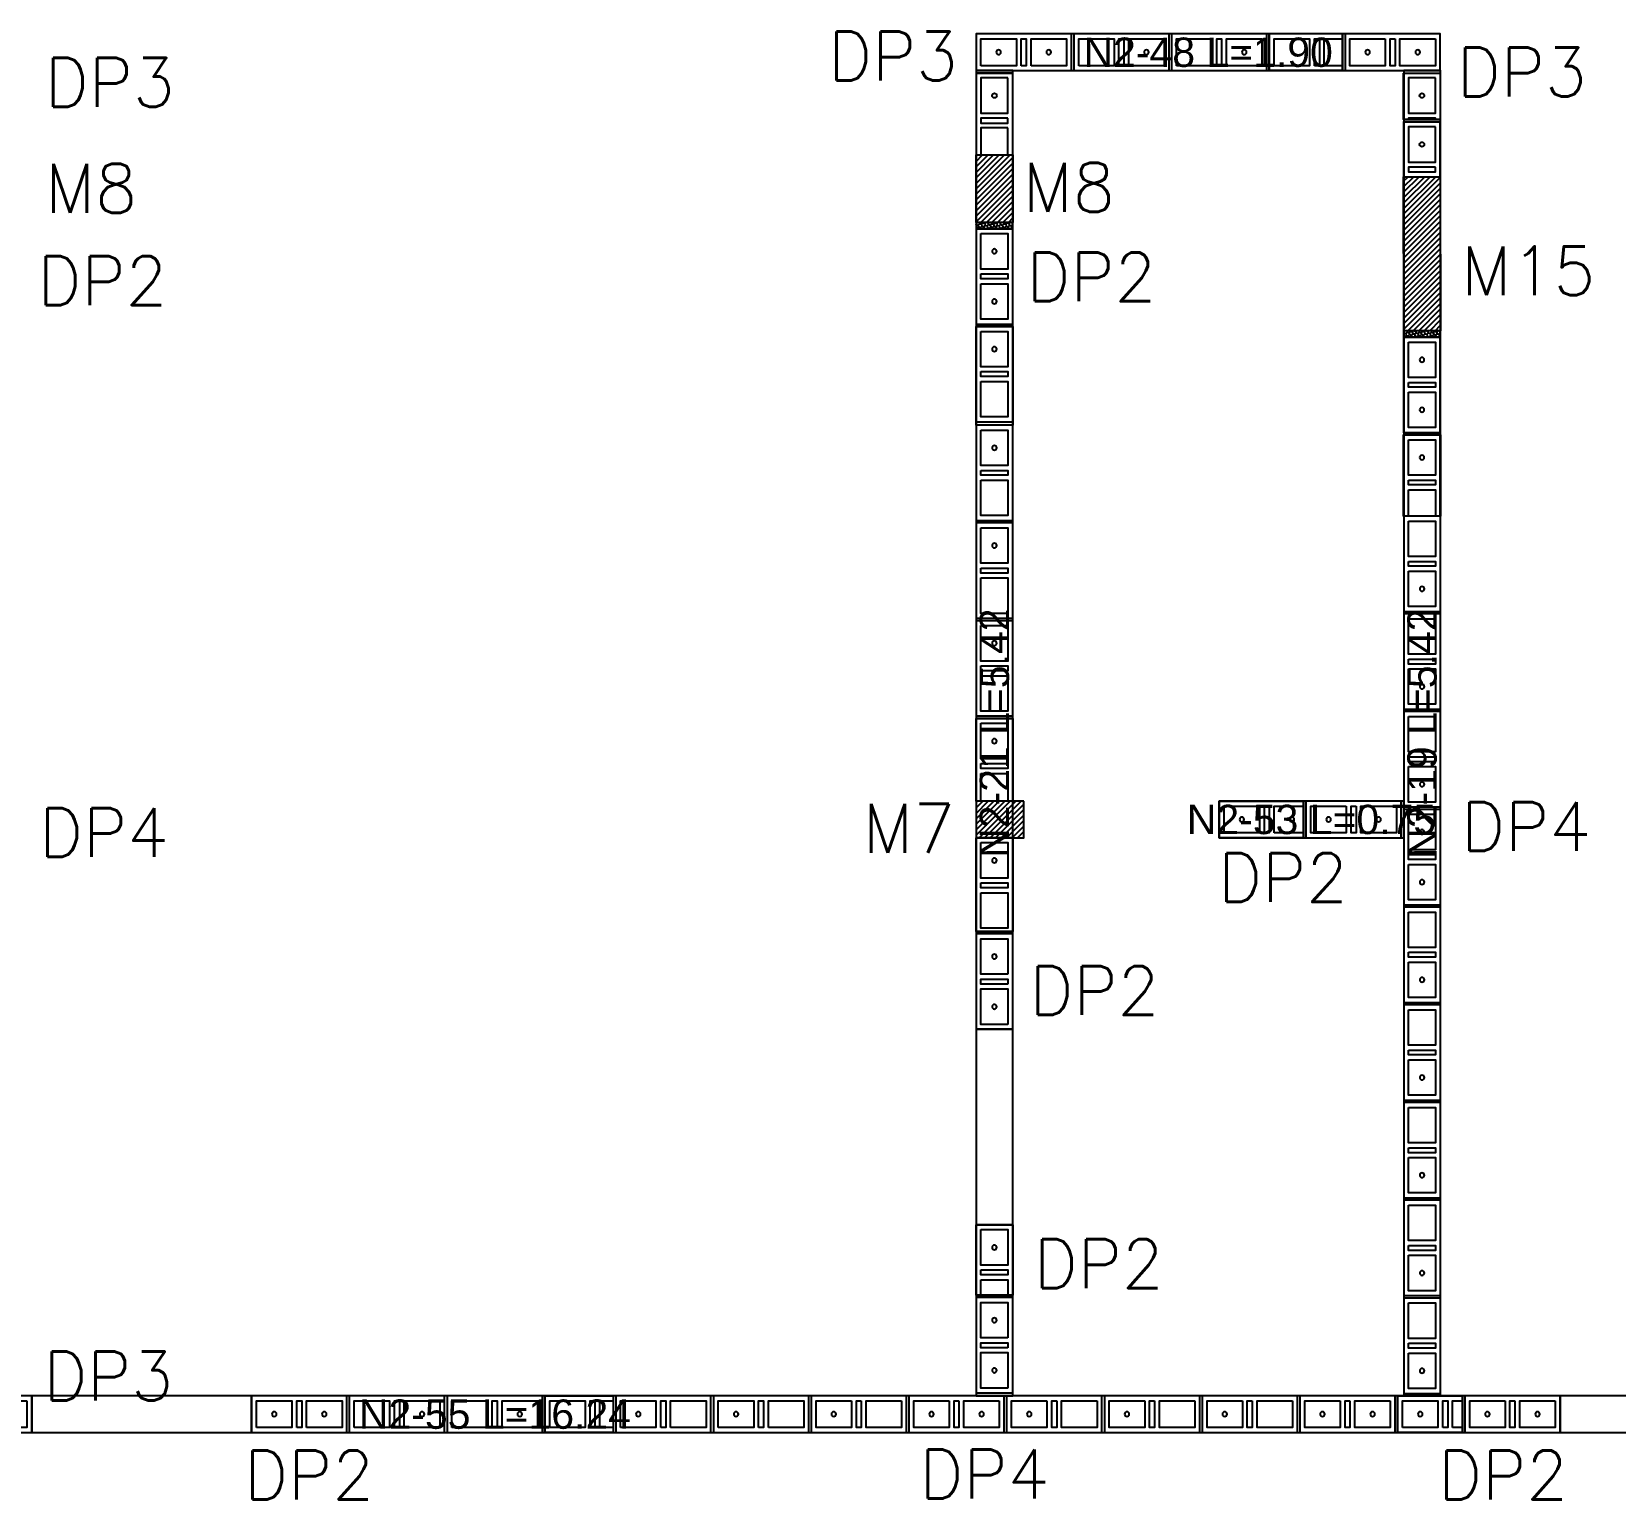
# Model space of a CAD drawing. Header units: metres. Extents: x -28.1 to 2.7, y -14.4 to 10.8.
# Drawn here: x -8.28 to -1.79, y 2.76 to 8.77 of the extents above; entities that cross this region are included whole.
import ezdxf
from ezdxf.enums import TextEntityAlignment as Align
from ezdxf.xclip import XClip

# ---------------------------------------------------------------- set-up
doc = ezdxf.new("R2010")
doc.units = ezdxf.units.M
doc.header["$XCLIPFRAME"] = 2
for name, color, linetype in [('BLOCK251', 1, 'Continuous'), ('BLOKS 008', 8, 'Continuous'), ('CUANT-MUROS-TEXTO', 7, 'Continuous'), ('hatch', 8, 'Continuous'), ('MOCHETAS 004', 4, 'Continuous'), ('N2 Muro de 15cm', 1, 'Continuous'), ('N2 Muro de 15cm - Vano puerta', 2, 'Continuous'), ('S-hatch 002', 2, 'Continuous'), ('S-text 003', 3, 'Continuous')]:
    doc.layers.add(name, color=color, linetype=linetype)
doc.styles.add('ROMANS', font='romans')
doc.styles.get("Standard").update_dxf_attribs({"font": 'arial.ttf'})

# ---------------------------------------------------------------- blocks, each defined once
blk = doc.blocks.new('*U45')
for points in [[(-0.075, 0.4), (0.075, 0.4), (0.075, 0.21), (-0.075, 0.21)], [(0.055, 0.38), (-0.055, 0.38), (-0.055, 0.235), (0.055, 0.235)]]:
    blk.add_lwpolyline(points, close=True)
at = {"color": 251}
blk.add_lwpolyline([(-0.075, 0.2), (0.075, 0.2)], dxfattribs=at)
blk.add_lwpolyline([(0.055, 0.21), (0.055, 0.215), (-0.055, 0.215), (-0.055, 0.21)])
at = {"color": 3}
blk.add_circle((0, 0.3075), 0.00953, dxfattribs=at)
blk = doc.blocks.new('*U46')
for points in [[(-0.075, 0.4), (0.075, 0.4), (0.075, 0.01), (-0.075, 0.01)], [(0.055, 0.38), (-0.055, 0.38), (-0.055, 0.235), (0.055, 0.235)], [(0.055, 0.215), (-0.055, 0.215), (-0.055, 0.195), (0.055, 0.195)], [(0.055, 0.175), (-0.055, 0.175), (-0.055, 0.03), (0.055, 0.03)]]:
    blk.add_lwpolyline(points, close=True)
at = {"color": 251}
blk.add_lwpolyline([(-0.075, 0), (0.075, 0)], dxfattribs=at)
at = {"color": 3}
for centre in [(0, 0.3075), (0, 0.1025)]:
    blk.add_circle(centre, 0.00953, dxfattribs=at)
blk = doc.blocks.new('*U47')
for points in [[(-0.075, 0.4), (0.075, 0.4), (0.075, 0.01), (-0.075, 0.01)], [(0.055, 0.38), (-0.055, 0.38), (-0.055, 0.235), (0.055, 0.235)], [(0.055, 0.215), (-0.055, 0.215), (-0.055, 0.195), (0.055, 0.195)], [(0.055, 0.175), (-0.055, 0.175), (-0.055, 0.03), (0.055, 0.03)]]:
    blk.add_lwpolyline(points, close=True)
at = {"color": 251}
blk.add_lwpolyline([(-0.075, 0), (0.075, 0)], dxfattribs=at)
at = {"color": 3}
blk.add_circle((0, 0.1025), 0.00953, dxfattribs=at)
blk = doc.blocks.new('*U48')
for points in [[(-0.075, 0.4), (0.075, 0.4), (0.075, 0.01), (-0.075, 0.01)], [(0.055, 0.38), (-0.055, 0.38), (-0.055, 0.235), (0.055, 0.235)], [(0.055, 0.215), (-0.055, 0.215), (-0.055, 0.195), (0.055, 0.195)], [(0.055, 0.175), (-0.055, 0.175), (-0.055, 0.03), (0.055, 0.03)]]:
    blk.add_lwpolyline(points, close=True)
at = {"color": 251}
blk.add_lwpolyline([(-0.075, 0), (0.075, 0)], dxfattribs=at)
at = {"color": 3}
blk.add_circle((0, 0.1025), 0.00953, dxfattribs=at)
blk = doc.blocks.new('*U27')
for points in [[(-0.075, 0.4), (0.075, 0.4), (0.075, 0.01), (-0.075, 0.01)], [(0.055, 0.38), (-0.055, 0.38), (-0.055, 0.235), (0.055, 0.235)], [(0.055, 0.215), (-0.055, 0.215), (-0.055, 0.195), (0.055, 0.195)], [(0.055, 0.175), (-0.055, 0.175), (-0.055, 0.03), (0.055, 0.03)]]:
    blk.add_lwpolyline(points, close=True)
at = {"color": 251}
blk.add_lwpolyline([(-0.075, 0), (0.075, 0)], dxfattribs=at)
at = {"color": 3}
for centre in [(0, 0.3075), (0, 0.1025)]:
    blk.add_circle(centre, 0.00953, dxfattribs=at)
blk = doc.blocks.new('*U49')
for points in [[(-0.075, 0.4), (0.075, 0.4), (0.075, 0.01), (-0.075, 0.01)], [(0.055, 0.38), (-0.055, 0.38), (-0.055, 0.235), (0.055, 0.235)], [(0.055, 0.215), (-0.055, 0.215), (-0.055, 0.195), (0.055, 0.195)], [(0.055, 0.175), (-0.055, 0.175), (-0.055, 0.03), (0.055, 0.03)]]:
    blk.add_lwpolyline(points, close=True)
blk = doc.blocks.new('*U249')
for points in [[(-0.075, 0.4), (0.075, 0.4), (0.075, 0.01), (-0.075, 0.01)], [(0.055, 0.38), (-0.055, 0.38), (-0.055, 0.235), (0.055, 0.235)], [(0.055, 0.215), (-0.055, 0.215), (-0.055, 0.195), (0.055, 0.195)], [(0.055, 0.175), (-0.055, 0.175), (-0.055, 0.03), (0.055, 0.03)]]:
    blk.add_lwpolyline(points, close=True)
at = {"color": 251}
blk.add_lwpolyline([(-0.075, 0), (0.075, 0)], dxfattribs=at)
at = {"color": 3}
for centre in [(0, 0.3075), (0, 0.1025)]:
    blk.add_circle(centre, 0.00953, dxfattribs=at)
blk = doc.blocks.new('*U268')
for points in [[(-0.075, 0.4), (0.075, 0.4), (0.075, 0.01), (-0.075, 0.01)], [(0.055, 0.38), (-0.055, 0.38), (-0.055, 0.235), (0.055, 0.235)], [(0.055, 0.215), (-0.055, 0.215), (-0.055, 0.195), (0.055, 0.195)], [(0.055, 0.175), (-0.055, 0.175), (-0.055, 0.03), (0.055, 0.03)]]:
    blk.add_lwpolyline(points, close=True)
at = {"color": 251}
blk.add_lwpolyline([(-0.075, 0), (0.075, 0)], dxfattribs=at)
at = {"color": 3}
for centre in [(0, 0.3075), (0, 0.1025)]:
    blk.add_circle(centre, 0.00953, dxfattribs=at)
blk = doc.blocks.new('*U269')
for points in [[(-0.075, 0.4), (0.075, 0.4), (0.075, 0.01), (-0.075, 0.01)], [(0.055, 0.38), (-0.055, 0.38), (-0.055, 0.235), (0.055, 0.235)], [(0.055, 0.215), (-0.055, 0.215), (-0.055, 0.195), (0.055, 0.195)], [(0.055, 0.175), (-0.055, 0.175), (-0.055, 0.03), (0.055, 0.03)]]:
    blk.add_lwpolyline(points, close=True)
at = {"color": 251}
blk.add_lwpolyline([(-0.075, 0), (0.075, 0)], dxfattribs=at)
at = {"color": 3}
blk.add_circle((0, 0.1025), 0.00953, dxfattribs=at)
blk = doc.blocks.new('*U270')
for points in [[(-0.075, 0.4), (0.075, 0.4), (0.075, 0.01), (-0.075, 0.01)], [(0.055, 0.38), (-0.055, 0.38), (-0.055, 0.235), (0.055, 0.235)], [(0.055, 0.215), (-0.055, 0.215), (-0.055, 0.195), (0.055, 0.195)], [(0.055, 0.175), (-0.055, 0.175), (-0.055, 0.03), (0.055, 0.03)]]:
    blk.add_lwpolyline(points, close=True)
at = {"color": 251}
blk.add_lwpolyline([(-0.075, 0), (0.075, 0)], dxfattribs=at)
at = {"color": 3}
blk.add_circle((0, 0.1025), 0.00953, dxfattribs=at)
blk = doc.blocks.new('*U271')
for points in [[(-0.075, 0.4), (0.075, 0.4), (0.075, 0.01), (-0.075, 0.01)], [(0.055, 0.38), (-0.055, 0.38), (-0.055, 0.235), (0.055, 0.235)], [(0.055, 0.215), (-0.055, 0.215), (-0.055, 0.195), (0.055, 0.195)], [(0.055, 0.175), (-0.055, 0.175), (-0.055, 0.03), (0.055, 0.03)]]:
    blk.add_lwpolyline(points, close=True)
at = {"color": 251}
blk.add_lwpolyline([(-0.075, 0), (0.075, 0)], dxfattribs=at)
at = {"color": 3}
blk.add_circle((0, 0.3075), 0.00953, dxfattribs=at)
blk = doc.blocks.new('*U272')
for points in [[(-0.075, 0.4), (0.075, 0.4), (0.075, 0.01), (-0.075, 0.01)], [(0.055, 0.38), (-0.055, 0.38), (-0.055, 0.235), (0.055, 0.235)], [(0.055, 0.215), (-0.055, 0.215), (-0.055, 0.195), (0.055, 0.195)], [(0.055, 0.175), (-0.055, 0.175), (-0.055, 0.03), (0.055, 0.03)]]:
    blk.add_lwpolyline(points, close=True)
blk = doc.blocks.new('*U243')
for points in [[(-0.075, 0.4), (0.075, 0.4), (0.075, 0.01), (-0.075, 0.01)], [(0.055, 0.38), (-0.055, 0.38), (-0.055, 0.235), (0.055, 0.235)], [(0.055, 0.215), (-0.055, 0.215), (-0.055, 0.195), (0.055, 0.195)], [(0.055, 0.175), (-0.055, 0.175), (-0.055, 0.03), (0.055, 0.03)]]:
    blk.add_lwpolyline(points, close=True)
at = {"color": 251}
blk.add_lwpolyline([(-0.075, 0), (0.075, 0)], dxfattribs=at)
at = {"color": 3}
blk.add_circle((0, 0.1025), 0.00953, dxfattribs=at)
blk = doc.blocks.new('*U274')
for points in [[(-0.075, 0.4), (0.075, 0.4), (0.075, 0.01), (-0.075, 0.01)], [(0.055, 0.38), (-0.055, 0.38), (-0.055, 0.235), (0.055, 0.235)], [(0.055, 0.215), (-0.055, 0.215), (-0.055, 0.195), (0.055, 0.195)], [(0.055, 0.175), (-0.055, 0.175), (-0.055, 0.03), (0.055, 0.03)]]:
    blk.add_lwpolyline(points, close=True)
at = {"color": 251}
blk.add_lwpolyline([(-0.075, 0), (0.075, 0)], dxfattribs=at)
at = {"color": 3}
for centre in [(0, 0.3075), (0, 0.1025)]:
    blk.add_circle(centre, 0.00953, dxfattribs=at)
blk = doc.blocks.new('*U275')
for points in [[(-0.075, 0.4), (0.075, 0.4), (0.075, 0.01), (-0.075, 0.01)], [(0.055, 0.38), (-0.055, 0.38), (-0.055, 0.235), (0.055, 0.235)], [(0.055, 0.215), (-0.055, 0.215), (-0.055, 0.195), (0.055, 0.195)], [(0.055, 0.175), (-0.055, 0.175), (-0.055, 0.03), (0.055, 0.03)]]:
    blk.add_lwpolyline(points, close=True)
at = {"color": 251}
blk.add_lwpolyline([(-0.075, 0), (0.075, 0)], dxfattribs=at)
at = {"color": 3}
blk.add_circle((0, 0.1025), 0.00953, dxfattribs=at)
blk = doc.blocks.new('*U276')
for points in [[(-0.075, 0.4), (0.075, 0.4), (0.075, 0.01), (-0.075, 0.01)], [(0.055, 0.38), (-0.055, 0.38), (-0.055, 0.235), (0.055, 0.235)], [(0.055, 0.215), (-0.055, 0.215), (-0.055, 0.195), (0.055, 0.195)], [(0.055, 0.175), (-0.055, 0.175), (-0.055, 0.03), (0.055, 0.03)]]:
    blk.add_lwpolyline(points, close=True)
at = {"color": 251}
blk.add_lwpolyline([(-0.075, 0), (0.075, 0)], dxfattribs=at)
at = {"color": 3}
blk.add_circle((0, 0.1025), 0.00953, dxfattribs=at)
blk = doc.blocks.new('*U277')
for points in [[(-0.075, 0.4), (0.075, 0.4), (0.075, 0.01), (-0.075, 0.01)], [(0.055, 0.38), (-0.055, 0.38), (-0.055, 0.235), (0.055, 0.235)], [(0.055, 0.215), (-0.055, 0.215), (-0.055, 0.195), (0.055, 0.195)], [(0.055, 0.175), (-0.055, 0.175), (-0.055, 0.03), (0.055, 0.03)]]:
    blk.add_lwpolyline(points, close=True)
at = {"color": 251}
blk.add_lwpolyline([(-0.075, 0), (0.075, 0)], dxfattribs=at)
at = {"color": 3}
blk.add_circle((0, 0.1025), 0.00953, dxfattribs=at)
blk = doc.blocks.new('*U279')
for points in [[(-0.075, 0.4), (0.075, 0.4), (0.075, 0.01), (-0.075, 0.01)], [(0.055, 0.38), (-0.055, 0.38), (-0.055, 0.235), (0.055, 0.235)], [(0.055, 0.215), (-0.055, 0.215), (-0.055, 0.195), (0.055, 0.195)], [(0.055, 0.175), (-0.055, 0.175), (-0.055, 0.03), (0.055, 0.03)]]:
    blk.add_lwpolyline(points, close=True)
at = {"color": 251}
blk.add_lwpolyline([(-0.075, 0), (0.075, 0)], dxfattribs=at)
at = {"color": 3}
for centre in [(0, 0.3075), (0, 0.1025)]:
    blk.add_circle(centre, 0.00953, dxfattribs=at)
blk = doc.blocks.new('*U278')
for points in [[(-0.075, 0.4), (0.075, 0.4), (0.075, 0.01), (-0.075, 0.01)], [(0.055, 0.38), (-0.055, 0.38), (-0.055, 0.235), (0.055, 0.235)], [(0.055, 0.215), (-0.055, 0.215), (-0.055, 0.195), (0.055, 0.195)], [(0.055, 0.175), (-0.055, 0.175), (-0.055, 0.03), (0.055, 0.03)]]:
    blk.add_lwpolyline(points, close=True)
at = {"color": 3}
blk.add_circle((0, 0.3075), 0.00953, dxfattribs=at)
blk = doc.blocks.new('*U273')
for points in [[(-0.075, 0.4), (0.075, 0.4), (0.075, 0.01), (-0.075, 0.01)], [(0.055, 0.38), (-0.055, 0.38), (-0.055, 0.235), (0.055, 0.235)], [(0.055, 0.215), (-0.055, 0.215), (-0.055, 0.195), (0.055, 0.195)], [(0.055, 0.175), (-0.055, 0.175), (-0.055, 0.03), (0.055, 0.03)]]:
    blk.add_lwpolyline(points, close=True)
at = {"color": 251}
blk.add_lwpolyline([(-0.075, 0), (0.075, 0)], dxfattribs=at)
at = {"color": 3}
blk.add_circle((0, 0.3075), 0.00953, dxfattribs=at)
blk = doc.blocks.new('*U257')
for points in [[(-0.075, 0.4), (0.075, 0.4), (0.075, 0.01), (-0.075, 0.01)], [(0.055, 0.38), (-0.055, 0.38), (-0.055, 0.235), (0.055, 0.235)], [(0.055, 0.215), (-0.055, 0.215), (-0.055, 0.195), (0.055, 0.195)], [(0.055, 0.175), (-0.055, 0.175), (-0.055, 0.03), (0.055, 0.03)]]:
    blk.add_lwpolyline(points, close=True)
at = {"color": 251}
blk.add_lwpolyline([(-0.075, 0), (0.075, 0)], dxfattribs=at)
at = {"color": 3}
for centre in [(0, 0.3075), (0, 0.1025)]:
    blk.add_circle(centre, 0.00953, dxfattribs=at)
blk = doc.blocks.new('*U258')
for points in [[(-0.075, 0.4), (0.075, 0.4), (0.075, 0.01), (-0.075, 0.01)], [(0.055, 0.38), (-0.055, 0.38), (-0.055, 0.235), (0.055, 0.235)], [(0.055, 0.215), (-0.055, 0.215), (-0.055, 0.195), (0.055, 0.195)], [(0.055, 0.175), (-0.055, 0.175), (-0.055, 0.03), (0.055, 0.03)]]:
    blk.add_lwpolyline(points, close=True)
at = {"color": 251}
blk.add_lwpolyline([(-0.075, 0), (0.075, 0)], dxfattribs=at)
at = {"color": 3}
blk.add_circle((0, 0.1025), 0.00953, dxfattribs=at)
blk = doc.blocks.new('*U259')
for points in [[(-0.075, 0.4), (0.075, 0.4), (0.075, 0.01), (-0.075, 0.01)], [(0.055, 0.38), (-0.055, 0.38), (-0.055, 0.235), (0.055, 0.235)], [(0.055, 0.215), (-0.055, 0.215), (-0.055, 0.195), (0.055, 0.195)], [(0.055, 0.175), (-0.055, 0.175), (-0.055, 0.03), (0.055, 0.03)]]:
    blk.add_lwpolyline(points, close=True)
at = {"color": 251}
blk.add_lwpolyline([(-0.075, 0), (0.075, 0)], dxfattribs=at)
at = {"color": 3}
blk.add_circle((0, 0.1025), 0.00953, dxfattribs=at)
blk = doc.blocks.new('*U236')
for points in [[(-0.075, 0.4), (0.075, 0.4), (0.075, 0.01), (-0.075, 0.01)], [(0.055, 0.38), (-0.055, 0.38), (-0.055, 0.235), (0.055, 0.235)], [(0.055, 0.215), (-0.055, 0.215), (-0.055, 0.195), (0.055, 0.195)], [(0.055, 0.175), (-0.055, 0.175), (-0.055, 0.03), (0.055, 0.03)]]:
    blk.add_lwpolyline(points, close=True)
at = {"color": 251}
blk.add_lwpolyline([(-0.075, 0), (0.075, 0)], dxfattribs=at)
at = {"color": 3}
for centre in [(0, 0.3075), (0, 0.1025)]:
    blk.add_circle(centre, 0.00953, dxfattribs=at)
blk = doc.blocks.new('*U260')
for points in [[(-0.075, 0.4), (0.075, 0.4), (0.075, 0.01), (-0.075, 0.01)], [(0.055, 0.38), (-0.055, 0.38), (-0.055, 0.235), (0.055, 0.235)], [(0.055, 0.215), (-0.055, 0.215), (-0.055, 0.195), (0.055, 0.195)], [(0.055, 0.175), (-0.055, 0.175), (-0.055, 0.03), (0.055, 0.03)]]:
    blk.add_lwpolyline(points, close=True)
at = {"color": 3}
blk.add_circle((0, 0.3075), 0.00953, dxfattribs=at)
blk = doc.blocks.new('*U251')
for points in [[(-0.075, 0.4), (0.075, 0.4), (0.075, 0.01), (-0.075, 0.01)], [(0.055, 0.38), (-0.055, 0.38), (-0.055, 0.235), (0.055, 0.235)], [(0.055, 0.215), (-0.055, 0.215), (-0.055, 0.195), (0.055, 0.195)], [(0.055, 0.175), (-0.055, 0.175), (-0.055, 0.03), (0.055, 0.03)]]:
    blk.add_lwpolyline(points, close=True)
at = {"color": 251}
blk.add_lwpolyline([(-0.075, 0), (0.075, 0)], dxfattribs=at)
at = {"color": 3}
blk.add_circle((0, 0.1025), 0.00953, dxfattribs=at)
blk = doc.blocks.new('*U252')
for points in [[(-0.075, 0.4), (0.075, 0.4), (0.075, 0.01), (-0.075, 0.01)], [(0.055, 0.38), (-0.055, 0.38), (-0.055, 0.235), (0.055, 0.235)], [(0.055, 0.215), (-0.055, 0.215), (-0.055, 0.195), (0.055, 0.195)], [(0.055, 0.175), (-0.055, 0.175), (-0.055, 0.03), (0.055, 0.03)]]:
    blk.add_lwpolyline(points, close=True)
at = {"color": 251}
blk.add_lwpolyline([(-0.075, 0), (0.075, 0)], dxfattribs=at)
at = {"color": 3}
blk.add_circle((0, 0.1025), 0.00953, dxfattribs=at)
blk = doc.blocks.new('*U253')
for points in [[(-0.075, 0.4), (0.075, 0.4), (0.075, 0.01), (-0.075, 0.01)], [(0.055, 0.38), (-0.055, 0.38), (-0.055, 0.235), (0.055, 0.235)], [(0.055, 0.215), (-0.055, 0.215), (-0.055, 0.195), (0.055, 0.195)], [(0.055, 0.175), (-0.055, 0.175), (-0.055, 0.03), (0.055, 0.03)]]:
    blk.add_lwpolyline(points, close=True)
at = {"color": 251}
blk.add_lwpolyline([(-0.075, 0), (0.075, 0)], dxfattribs=at)
at = {"color": 3}
blk.add_circle((0, 0.1025), 0.00953, dxfattribs=at)
blk = doc.blocks.new('*U254')
for points in [[(-0.075, 0.4), (0.075, 0.4), (0.075, 0.01), (-0.075, 0.01)], [(0.055, 0.38), (-0.055, 0.38), (-0.055, 0.235), (0.055, 0.235)], [(0.055, 0.215), (-0.055, 0.215), (-0.055, 0.195), (0.055, 0.195)], [(0.055, 0.175), (-0.055, 0.175), (-0.055, 0.03), (0.055, 0.03)]]:
    blk.add_lwpolyline(points, close=True)
at = {"color": 251}
blk.add_lwpolyline([(-0.075, 0), (0.075, 0)], dxfattribs=at)
at = {"color": 3}
blk.add_circle((0, 0.1025), 0.00953, dxfattribs=at)
blk = doc.blocks.new('*U255')
for points in [[(-0.075, 0.4), (0.075, 0.4), (0.075, 0.01), (-0.075, 0.01)], [(0.055, 0.38), (-0.055, 0.38), (-0.055, 0.235), (0.055, 0.235)], [(0.055, 0.215), (-0.055, 0.215), (-0.055, 0.195), (0.055, 0.195)], [(0.055, 0.175), (-0.055, 0.175), (-0.055, 0.03), (0.055, 0.03)]]:
    blk.add_lwpolyline(points, close=True)
at = {"color": 251}
blk.add_lwpolyline([(-0.075, 0), (0.075, 0)], dxfattribs=at)
at = {"color": 3}
blk.add_circle((0, 0.1025), 0.00953, dxfattribs=at)
blk = doc.blocks.new('*U256')
for points in [[(-0.075, 0.4), (0.075, 0.4), (0.075, 0.01), (-0.075, 0.01)], [(0.055, 0.38), (-0.055, 0.38), (-0.055, 0.235), (0.055, 0.235)], [(0.055, 0.215), (-0.055, 0.215), (-0.055, 0.195), (0.055, 0.195)], [(0.055, 0.175), (-0.055, 0.175), (-0.055, 0.03), (0.055, 0.03)]]:
    blk.add_lwpolyline(points, close=True)
at = {"color": 251}
blk.add_lwpolyline([(-0.075, 0), (0.075, 0)], dxfattribs=at)
at = {"color": 3}
blk.add_circle((0, 0.1025), 0.00953, dxfattribs=at)
blk = doc.blocks.new('*U261')
for points in [[(-0.075, 0.4), (0.075, 0.4), (0.075, 0.01), (-0.075, 0.01)], [(0.055, 0.38), (-0.055, 0.38), (-0.055, 0.235), (0.055, 0.235)], [(0.055, 0.215), (-0.055, 0.215), (-0.055, 0.195), (0.055, 0.195)], [(0.055, 0.175), (-0.055, 0.175), (-0.055, 0.03), (0.055, 0.03)]]:
    blk.add_lwpolyline(points, close=True)
at = {"color": 251}
blk.add_lwpolyline([(-0.075, 0), (0.075, 0)], dxfattribs=at)
at = {"color": 3}
for centre in [(0, 0.3075), (0, 0.1025)]:
    blk.add_circle(centre, 0.00953, dxfattribs=at)
blk = doc.blocks.new('*U262')
for points in [[(-0.075, 0.4), (0.075, 0.4), (0.075, 0.01), (-0.075, 0.01)], [(0.055, 0.38), (-0.055, 0.38), (-0.055, 0.235), (0.055, 0.235)], [(0.055, 0.215), (-0.055, 0.215), (-0.055, 0.195), (0.055, 0.195)], [(0.055, 0.175), (-0.055, 0.175), (-0.055, 0.03), (0.055, 0.03)]]:
    blk.add_lwpolyline(points, close=True)
at = {"color": 251}
blk.add_lwpolyline([(-0.075, 0), (0.075, 0)], dxfattribs=at)
at = {"color": 3}
for centre in [(0, 0.3075), (0, 0.1025)]:
    blk.add_circle(centre, 0.00953, dxfattribs=at)
blk = doc.blocks.new('*U225')
for points in [[(-0.075, 0.4), (0.075, 0.4), (0.075, 0.01), (-0.075, 0.01)], [(0.055, 0.38), (-0.055, 0.38), (-0.055, 0.235), (0.055, 0.235)], [(0.055, 0.215), (-0.055, 0.215), (-0.055, 0.195), (0.055, 0.195)], [(0.055, 0.175), (-0.055, 0.175), (-0.055, 0.03), (0.055, 0.03)]]:
    blk.add_lwpolyline(points, close=True)
at = {"color": 251}
blk.add_lwpolyline([(-0.075, 0), (0.075, 0)], dxfattribs=at)
at = {"color": 3}
for centre in [(0, 0.3075), (0, 0.1025)]:
    blk.add_circle(centre, 0.00953, dxfattribs=at)
blk = doc.blocks.new('*U226')
for points in [[(-0.075, 0.4), (0.075, 0.4), (0.075, 0.01), (-0.075, 0.01)], [(0.055, 0.38), (-0.055, 0.38), (-0.055, 0.235), (0.055, 0.235)], [(0.055, 0.215), (-0.055, 0.215), (-0.055, 0.195), (0.055, 0.195)], [(0.055, 0.175), (-0.055, 0.175), (-0.055, 0.03), (0.055, 0.03)]]:
    blk.add_lwpolyline(points, close=True)
at = {"color": 3}
blk.add_circle((0, 0.3075), 0.00953, dxfattribs=at)
blk = doc.blocks.new('*U318')
for points in [[(-0.075, 0.4), (0.075, 0.4), (0.075, 0.01), (-0.075, 0.01)], [(0.055, 0.38), (-0.055, 0.38), (-0.055, 0.235), (0.055, 0.235)], [(0.055, 0.215), (-0.055, 0.215), (-0.055, 0.195), (0.055, 0.195)], [(0.055, 0.175), (-0.055, 0.175), (-0.055, 0.03), (0.055, 0.03)]]:
    blk.add_lwpolyline(points, close=True)
at = {"color": 251}
blk.add_lwpolyline([(-0.075, 0), (0.075, 0)], dxfattribs=at)
at = {"color": 3}
blk.add_circle((0, 0.3075), 0.00953, dxfattribs=at)
blk = doc.blocks.new('*U317')
for points in [[(-0.075, 0.4), (0.075, 0.4), (0.075, 0.01), (-0.075, 0.01)], [(0.055, 0.38), (-0.055, 0.38), (-0.055, 0.235), (0.055, 0.235)], [(0.055, 0.215), (-0.055, 0.215), (-0.055, 0.195), (0.055, 0.195)], [(0.055, 0.175), (-0.055, 0.175), (-0.055, 0.03), (0.055, 0.03)]]:
    blk.add_lwpolyline(points, close=True)
at = {"color": 3}
blk.add_circle((0, 0.3075), 0.00953, dxfattribs=at)
blk = doc.blocks.new('*U319')
for points in [[(-0.075, 0.4), (0.075, 0.4), (0.075, 0.01), (-0.075, 0.01)], [(0.055, 0.38), (-0.055, 0.38), (-0.055, 0.235), (0.055, 0.235)], [(0.055, 0.215), (-0.055, 0.215), (-0.055, 0.195), (0.055, 0.195)], [(0.055, 0.175), (-0.055, 0.175), (-0.055, 0.03), (0.055, 0.03)]]:
    blk.add_lwpolyline(points, close=True)
at = {"color": 251}
blk.add_lwpolyline([(-0.075, 0), (0.075, 0)], dxfattribs=at)
at = {"color": 3}
blk.add_circle((0, 0.3075), 0.00953, dxfattribs=at)
blk = doc.blocks.new('*U280')
for points in [[(-0.075, 0.4), (0.075, 0.4), (0.075, 0.01), (-0.075, 0.01)], [(0.055, 0.38), (-0.055, 0.38), (-0.055, 0.235), (0.055, 0.235)], [(0.055, 0.215), (-0.055, 0.215), (-0.055, 0.195), (0.055, 0.195)], [(0.055, 0.175), (-0.055, 0.175), (-0.055, 0.03), (0.055, 0.03)]]:
    blk.add_lwpolyline(points, close=True)
at = {"color": 251}
blk.add_lwpolyline([(-0.075, 0), (0.075, 0)], dxfattribs=at)
at = {"color": 3}
for centre in [(0, 0.3075), (0, 0.1025)]:
    blk.add_circle(centre, 0.00953, dxfattribs=at)
blk = doc.blocks.new('*U298')
for points in [[(-0.075, 0.4), (0.075, 0.4), (0.075, 0.01), (-0.075, 0.01)], [(0.055, 0.38), (-0.055, 0.38), (-0.055, 0.235), (0.055, 0.235)], [(0.055, 0.215), (-0.055, 0.215), (-0.055, 0.195), (0.055, 0.195)], [(0.055, 0.175), (-0.055, 0.175), (-0.055, 0.03), (0.055, 0.03)]]:
    blk.add_lwpolyline(points, close=True)
at = {"color": 3}
blk.add_circle((0, 0.3075), 0.00953, dxfattribs=at)
blk = doc.blocks.new('*U299')
for points in [[(-0.075, 0.4), (0.075, 0.4), (0.075, 0.01), (-0.075, 0.01)], [(0.055, 0.38), (-0.055, 0.38), (-0.055, 0.235), (0.055, 0.235)], [(0.055, 0.215), (-0.055, 0.215), (-0.055, 0.195), (0.055, 0.195)], [(0.055, 0.175), (-0.055, 0.175), (-0.055, 0.03), (0.055, 0.03)]]:
    blk.add_lwpolyline(points, close=True)
at = {"color": 251}
blk.add_lwpolyline([(-0.075, 0), (0.075, 0)], dxfattribs=at)
at = {"color": 3}
blk.add_circle((0, 0.3075), 0.00953, dxfattribs=at)

msp = doc.modelspace()

# ---------------------------------------------------------------- hatches: boundary and pattern name
at = {"layer": 'hatch'}
h = msp.add_hatch(dxfattribs=at)
h.set_pattern_fill('HONEY', color=256, scale=0.0025, angle=283.92111)
h.set_pattern_definition([(283.92111344, (-3985.745956, 2295.115109), (0.00953664439, -0.009902733568), [0.0079375, -0.015875]), (43.92111344, (-3985.745956, 2295.115109), (0.003807696642, 0.013210343092), [0.0079375, -0.015875]), (343.92111344, (-3985.745956, 2295.115109), (0.013344341032, 0.003307609524), [-0.015875, 0.0079375])])
h.paths.add_polyline_path([(-4.2612, 7.9889), (-4.4111, 7.9889), (-4.4111, 7.9627), (-4.2612, 7.9628)])
h = msp.add_hatch(dxfattribs=at)
h.set_pattern_fill('HONEY', color=256, scale=0.0025, angle=283.92111)
h.set_pattern_definition([(283.92111344, (-3983.9959916, 2294.671308), (0.00953664439, -0.009902733568), [0.0079375, -0.015875]), (43.92111344, (-3983.9959916, 2294.671308), (0.003807696642, 0.013210343092), [0.0079375, -0.015875]), (343.92111344, (-3983.9959916, 2294.671308), (0.013344341032, 0.003307609524), [-0.015875, 0.0079375])])
h.paths.add_polyline_path([(-2.5112, 7.5451), (-2.6612, 7.5451), (-2.6612, 7.5189), (-2.5112, 7.519)])
at = {"layer": 'S-hatch 002'}
h = msp.add_hatch(dxfattribs=at)
h.set_pattern_fill('ANSI31', color=256, scale=0.005)
h.set_pattern_definition([(45, (-1.750166, 0.347561), (-0.01122532, 0.01122532), [])])
h.paths.add_polyline_path([(-4.3362, 8.2654), (-4.4112, 8.2654), (-4.4112, 7.9889), (-4.3362, 7.9889)])
h.paths.add_polyline_path([(-4.3362, 7.9889), (-4.2612, 7.9889), (-4.2612, 8.2654), (-4.3362, 8.2654)])
h = msp.add_hatch(dxfattribs=at)
h.set_pattern_fill('ANSI31', color=256, scale=0.005)
h.set_pattern_definition([(45, (-0.000165, 0.086598), (-0.01122532, 0.01122532), [])])
h.paths.add_polyline_path([(-2.5862, 8.1758), (-2.6612, 8.1758), (-2.6612, 7.5451), (-2.5862, 7.5451)])
h.paths.add_polyline_path([(-2.5862, 7.5451), (-2.5112, 7.5451), (-2.5112, 8.1758), (-2.5862, 8.1758)])
h = msp.add_hatch(dxfattribs=at)
h.set_pattern_fill('ANSI31', color=256, scale=0.005)
h.set_pattern_definition([(45, (2e-15, 0.035449), (-0.01122532, 0.01122532), [])])
h.paths.add_polyline_path([(-4.216, 5.4701), (-4.216, 5.6201), (-4.261, 5.6201), (-4.411, 5.6201), (-4.411, 5.4701), (-4.261, 5.4701)])

# ---------------------------------------------------------------- linework, layer by layer
at = {"layer": 'hatch'}
for points in [[(-4.2612, 7.9889), (-4.4111, 7.9889), (-4.4111, 7.9627), (-4.2612, 7.9628)], [(-2.5112, 7.5451), (-2.6612, 7.5451), (-2.6612, 7.5189), (-2.5112, 7.519)]]:
    msp.add_lwpolyline(points, close=True, dxfattribs=at)
at = {"layer": 'MOCHETAS 004'}
for points in [[(-4.2612, 8.2654), (-4.2612, 7.9889), (-4.4112, 7.9889), (-4.4112, 8.2654), (-4.2612, 8.2654)], [(-2.5112, 8.1758), (-2.511, 7.5451), (-2.661, 7.5451), (-2.6612, 8.1758), (-2.5112, 8.1758)], [(-4.216, 5.6201), (-4.411, 5.6201), (-4.411, 5.4701), (-4.216, 5.4701), (-4.216, 5.6201)]]:
    msp.add_lwpolyline(points, dxfattribs=at)
at = {"layer": 'N2 Muro de 15cm'}
for points in [[(-2.5112, 8.7601), (-4.4112, 8.7601), (-4.4112, 8.6101), (-2.5112, 8.6101)], [(-4.261, 4.6863), (-4.261, 8.6101), (-4.411, 8.6101), (-4.411, 4.6863)], [(-2.5111, 3.1862), (-2.5111, 8.6101), (-2.6611, 8.6101), (-2.6611, 3.1862)], [(-2.6611, 5.6201), (-3.416, 5.6201), (-3.416, 5.4701), (-2.6611, 5.4701)], [(-4.261, 3.1862), (-4.261, 3.8863), (-4.411, 3.8863), (-4.411, 3.1862)], [(-8.276, 3.1862), (-13.2092, 3.1862), (-13.2092, 3.0362), (-8.276, 3.0362)], [(-2.021, 3.1862), (-7.376, 3.1862), (-7.376, 3.0362), (-2.021, 3.0362)]]:
    msp.add_lwpolyline(points, close=True, dxfattribs=at)
at = {"layer": 'N2 Muro de 15cm - Vano puerta'}
for points in [[(-4.261, 3.8863), (-4.261, 4.6863), (-4.411, 4.6863), (-4.411, 3.8863)], [(-7.376, 3.1862), (-8.276, 3.1862), (-8.276, 3.0362), (-7.376, 3.0362)], [(-1.121, 3.1862), (-2.021, 3.1862), (-2.021, 3.0362), (-1.121, 3.0362)]]:
    msp.add_lwpolyline(points, close=True, dxfattribs=at)

# ---------------------------------------------------------------- block references
at = {"layer": 'BLOCK251', "xscale": -1}
for name, p, rotation in [('*U46', (-4.0112, 8.6851), 89.99999999999984), ('*U47', (-3.6112, 8.6851), 89.99999999999984), ('*U48', (-3.2112, 8.6851), 89.99999999999982), ('*U27', (-2.9112, 8.6851), 269.9999999999998)]:
    msp.add_blockref(name, p, dxfattribs=dict(at, rotation=rotation))
at = {"layer": 'BLOCK251'}
ref = msp.add_blockref('*U49', (-2.8112, 8.6851), dxfattribs=dict(at, xscale=-1, rotation=89.99999999999974))
XClip(ref).set_block_clipping_path([(-0.0772201233, 0.0999999774), (0.0750000001, 0.4)])
ref = msp.add_blockref('*U298', (-4.3362, 8.2001), dxfattribs=at)
XClip(ref).set_block_clipping_path([(-0.0749999999, 0.0653711289), (0.0749995402, 0.4)])
msp.add_blockref('*U45', (-2.5862, 8.2001), dxfattribs=at)
ref = msp.add_blockref('*U298', (-2.5862, 8.0001), dxfattribs=at)
XClip(ref).set_block_clipping_path([(-0.0749999999, 0.1757178752), (0.0749999999, 0.4)])
at = {"layer": 'BLOKS 008', "xscale": -1}
for name, p in [('*U236', (-4.3362, 7.5628)), ('*U236', (-2.5862, 7.119)), ('*U299', (-4.336, 6.7585)), ('*U319', (-4.336, 6.3585)), ('*U256', (-2.586, 6.3863)), ('*U318', (-4.336, 5.9585)), ('*U259', (-2.586, 5.9863)), ('*U258', (-2.586, 5.5863)), ('*U257', (-2.586, 5.1863)), ('*U255', (-2.586, 4.7863)), ('*U254', (-2.586, 4.3863)), ('*U253', (-2.586, 3.9863)), ('*U252', (-2.586, 3.5863)), ('*U251', (-2.586, 3.1863))]:
    msp.add_blockref(name, p, dxfattribs=at)
at = {"layer": 'BLOKS 008'}
ref = msp.add_blockref('*U317', (-4.3362, 7.1628), dxfattribs=dict(at, xscale=-1))
XClip(ref).set_block_clipping_path([(-0.0751653468, -0.0042903402), (0.0749999999, 0.4)])
ref = msp.add_blockref('*U260', (-2.5862, 6.719), dxfattribs=dict(at, xscale=-1))
XClip(ref).set_block_clipping_path([(-0.0752007452, 0.0673062646), (0.0749999999, 0.4)])
ref = msp.add_blockref('*U260', (-4.336, 5.5585), dxfattribs=dict(at, xscale=-1))
XClip(ref).set_block_clipping_path([(-0.0749999999, 0.0616178449), (0.0749999999, 0.4)])
ref = msp.add_blockref('*U262', (-3.016, 5.5451), dxfattribs=dict(at, xscale=-1, rotation=89.99999999999424))
XClip(ref).set_block_clipping_path([(-0.0750000001, 0.0550000259), (0.0749999999, 0.4)])
at = {"layer": 'BLOKS 008', "xscale": -1}
for name, p, rotation in [('*U261', (-3.071, 5.5451), 269.9999999999998), ('*U280', (-4.336, 5.0863), 179.9999999999998), ('*U225', (-4.336, 3.5979), 179.9999999999998), ('*U249', (-8.676, 3.1113), 269.9999999999998), ('*U268', (-6.976, 3.1113), 89.99999999999976), ('*U269', (-6.576, 3.1113), 89.99999999999976), ('*U270', (-6.176, 3.1113), 89.99999999999973), ('*U271', (-5.486, 3.1113), 89.99999999999973), ('*U273', (-5.086, 3.1113), 89.99999999999969), ('*U243', (-5.096, 3.1113), 269.9999999999998), ('*U274', (-4.696, 3.1113), 269.9999999999998), ('*U275', (-4.296, 3.1113), 269.9999999999998), ('*U276', (-3.896, 3.1113), 269.9999999999998), ('*U277', (-3.496, 3.1113), 269.9999999999998), ('*U279', (-3.096, 3.1113), 269.9999999999998), ('*U249', (-2.421, 3.1113), 269.9999999999998)]:
    msp.add_blockref(name, p, dxfattribs=dict(at, rotation=rotation))
at = {"layer": 'BLOKS 008'}
ref = msp.add_blockref('*U260', (-4.336, 5.0701), dxfattribs=dict(at, xscale=-1))
XClip(ref).set_block_clipping_path([(-0.0749999998, 0.0161775854), (0.0749999999, 0.4)])
ref = msp.add_blockref('*U226', (-4.336, 3.4863), dxfattribs=dict(at, xscale=-1, rotation=359.9999999999997))
XClip(ref).set_block_clipping_path([(-0.0749999999, 0.1116266353), (0.0750000001, 0.4)])
ref = msp.add_blockref('*U272', (-5.776, 3.1113), dxfattribs=dict(at, xscale=-1, rotation=89.99999999999964))
XClip(ref).set_block_clipping_path([(-0.0750000066, 0.1200274452), (0.0750000001, 0.4)])
ref = msp.add_blockref('*U278', (-2.286, 3.1113), dxfattribs=dict(at, xscale=-1, rotation=89.99999999999957))
XClip(ref).set_block_clipping_path([(-0.0749999737, 0.1349725151), (0.0750000001, 0.4)])

# ---------------------------------------------------------------- texts
at = {"layer": 'CUANT-MUROS-TEXTO'}
for s, p in [('N2-48 L=1.90', (-3.4612, 8.6851)), ('N2-53 L=0.75', (-3.0385, 5.5451)), ('N2-55 L=16.24', (-6.3801, 3.1112))]:
    msp.add_text(s, height=0.12, dxfattribs=at).set_placement(p, align=Align.MIDDLE_CENTER)
for s, p in [('N2-21 L=5.42', (-4.336, 5.8982)), ('N2-19 L=5.42', (-2.5861, 5.8982))]:
    msp.add_text(s, height=0.12, rotation=90, dxfattribs=at).set_placement(p, align=Align.MIDDLE_CENTER)
at = {"layer": 'S-text 003', "style": 'ROMANS'}
for s, p in [('DP3', (-4.4853, 8.5693)), ('DP3', (-1.9124, 8.5042)), ('DP3', (-7.6907, 8.4618)), ('M8', (-3.8432, 8.0318)), ('M8', (-7.8445, 8.0282)), ('DP2', (-7.7208, 7.6501)), ('DP2', (-3.6733, 7.666)), ('M15', (-1.8769, 7.6903)), ('DP4', (-7.7146, 5.3917)), ('M7', (-4.4973, 5.4091)), ('DP4', (-1.8943, 5.4163)), ('DP2', (-2.8896, 5.2074)), ('DP2', (-3.6609, 4.7451)), ('DP2', (-3.6434, 3.627)), ('DP3', (-7.697, 3.1673)), ('DP2', (-6.8745, 2.7625)), ('DP4', (-4.1113, 2.7658)), ('DP2', (-1.9887, 2.7625))]:
    msp.add_text(s, height=0.2, dxfattribs=at).set_placement(p, align=Align.RIGHT)

doc.saveas('drawing.dxf')
